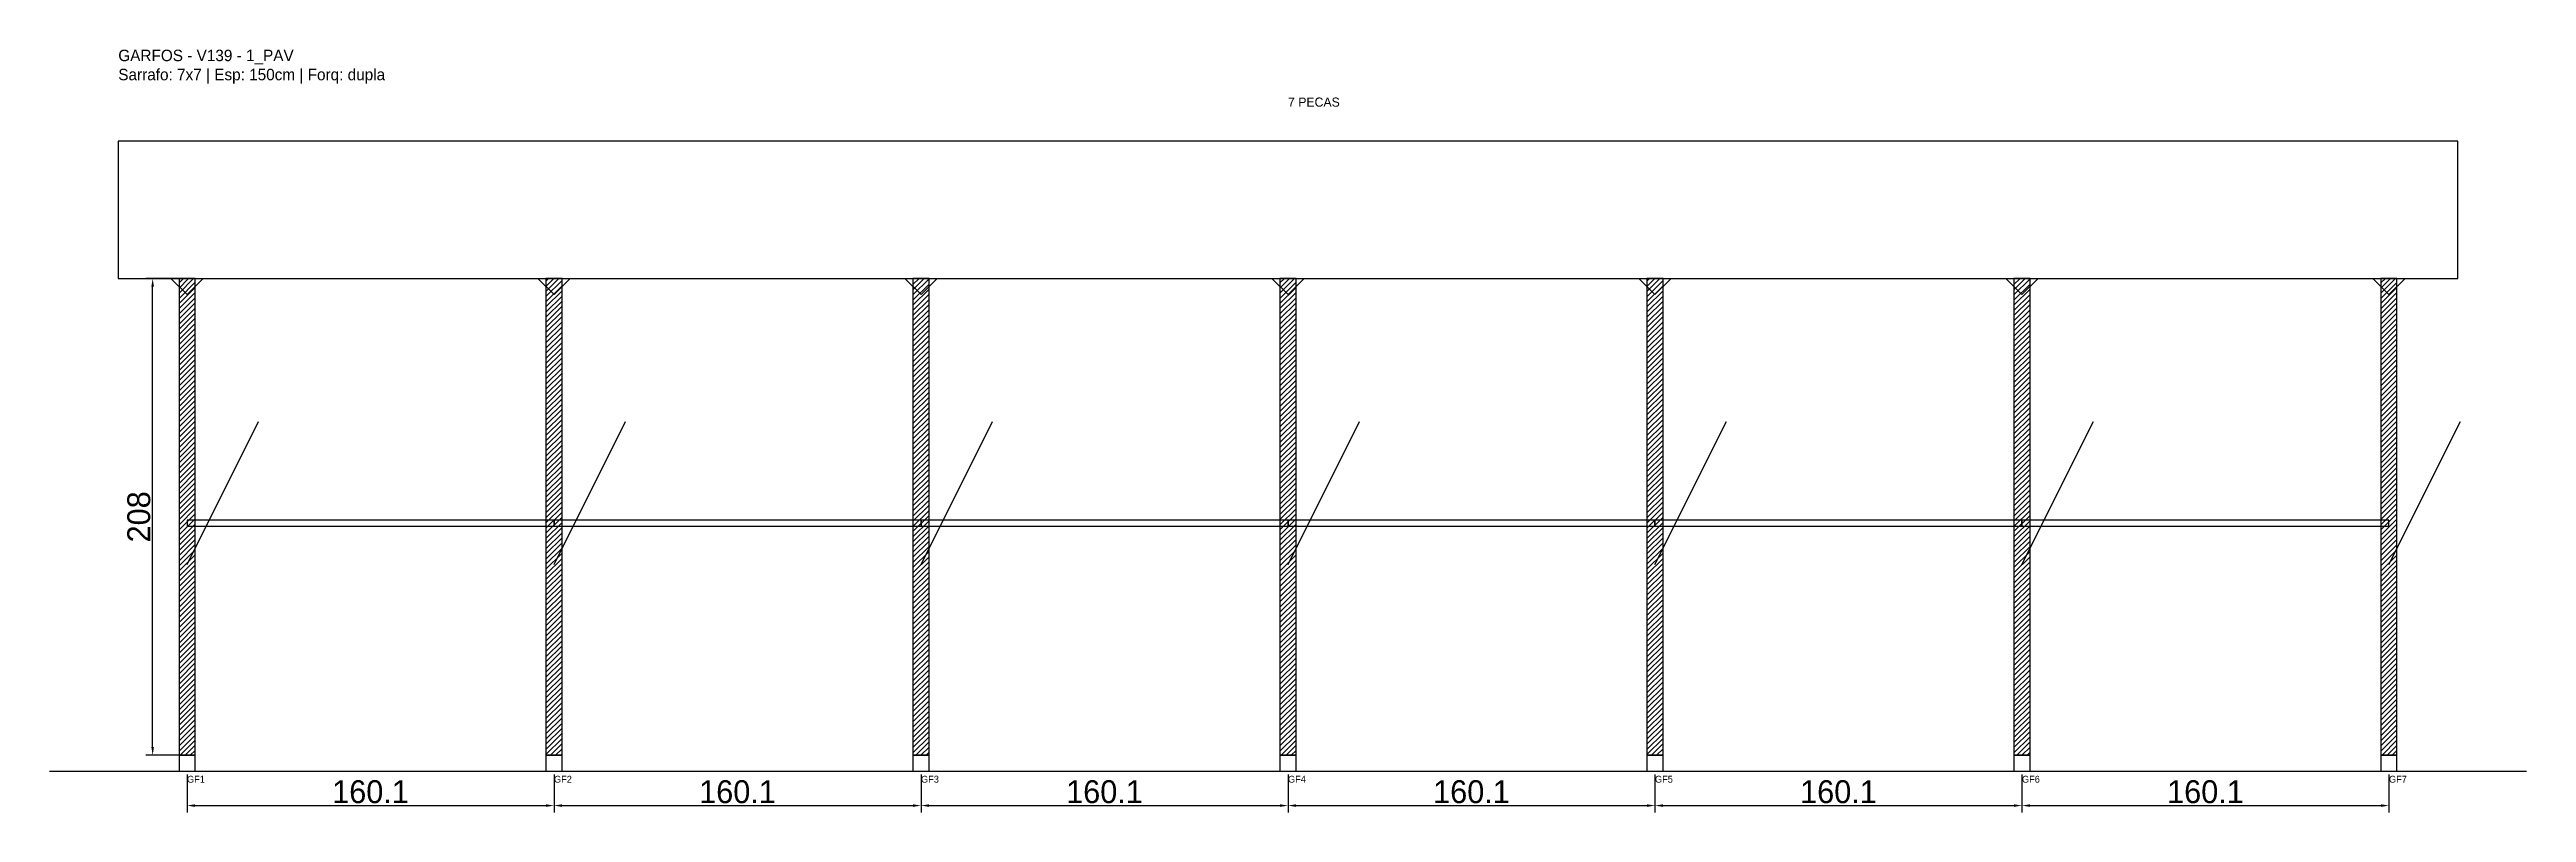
# Model space of a CAD drawing. Header units: metres. Extents: x -30 to 1051, y -25 to 308.
import ezdxf

# ---------------------------------------------------------------- set-up
doc = ezdxf.new("R2010")
doc.units = ezdxf.units.M
for name, color, linetype in [('BARRA_ANCORAGEM', 1, 'Continuous'), ('COTA', 241, 'Continuous'), ('GARFOS OK', 3, 'Continuous'), ('NOME DA VIGA', 6, 'Continuous'), ('SARR_7x7', 40, 'Continuous'), ('TIRAS REESCORAMENTO', 252, 'Continuous'), ('VIGAS', 3, 'Continuous')]:
    doc.layers.add(name, color=color, linetype=linetype)
doc.dimstyles.new('EZ DXF', dxfattribs={"dimtxt": 10, "dimasz": 3.5, "dimexe": 3, "dimexo": 1.5, "dimgap": 1, "dimtad": 1, "dimdec": 1, "dimdsep": 46, "dimcen": 2.5, "dimazin": 3, "dimtfac": 1, "dimtmove": 0, "dimatfit": 3})

msp = doc.modelspace()

# ---------------------------------------------------------------- hatches: boundary and pattern name
at = {"layer": 'COTA'}
h = msp.add_hatch(dxfattribs=at)
h.set_pattern_fill('ANSI31', scale=0.5)
h.paths.add_polyline_path([(26.5, 0), (33.5, 0), (33.5, 208), (26.5, 208)])
h = msp.add_hatch(dxfattribs=at)
h.set_pattern_fill('ANSI31', scale=0.5)
h.paths.add_polyline_path([(186.64, 0), (193.64, 0), (193.64, 208), (186.64, 208)])
h = msp.add_hatch(dxfattribs=at)
h.set_pattern_fill('ANSI31', scale=0.5)
h.paths.add_polyline_path([(346.79, 0), (353.79, 0), (353.79, 208), (346.79, 208)])
h = msp.add_hatch(dxfattribs=at)
h.set_pattern_fill('ANSI31', scale=0.5)
h.paths.add_polyline_path([(506.93, 0), (513.93, 0), (513.93, 208), (506.93, 208)])
h = msp.add_hatch(dxfattribs=at)
h.set_pattern_fill('ANSI31', scale=0.5)
h.paths.add_polyline_path([(667.07, 0), (674.07, 0), (674.07, 208), (667.07, 208)])
h = msp.add_hatch(dxfattribs=at)
h.set_pattern_fill('ANSI31', scale=0.5)
h.paths.add_polyline_path([(827.22, 0), (834.22, 0), (834.22, 208), (827.22, 208)])
h = msp.add_hatch(dxfattribs=at)
h.set_pattern_fill('ANSI31', scale=0.5)
h.paths.add_polyline_path([(987.36, 0), (994.36, 0), (994.36, 208), (987.36, 208)])

# ---------------------------------------------------------------- linework, layer by layer
at = {"layer": 'BARRA_ANCORAGEM'}
for p, q in [((30, 83.2), (61.2, 145.6)), ((190.14, 83.2), (221.34, 145.6)), ((350.29, 83.2), (381.49, 145.6)), ((510.43, 83.2), (541.63, 145.6)), ((670.57, 83.2), (701.77, 145.6)), ((830.72, 83.2), (861.92, 145.6)), ((990.86, 83.2), (1022.06, 145.6))]:
    msp.add_line(p, q, dxfattribs=at)
at = {"layer": 'GARFOS OK'}
for p, q in [((30, 201), (23, 208)), ((23, 208), (37, 208)), ((30, 201), (37, 208)), ((190.14, 201), (183.14, 208)), ((183.14, 208), (197.14, 208)), ((190.14, 201), (197.14, 208)), ((350.29, 201), (343.29, 208)), ((343.29, 208), (357.29, 208)), ((350.29, 201), (357.29, 208)), ((510.43, 201), (503.43, 208)), ((503.43, 208), (517.43, 208)), ((510.43, 201), (517.43, 208)), ((670.57, 201), (663.57, 208)), ((663.57, 208), (677.57, 208)), ((670.57, 201), (677.57, 208)), ((830.72, 201), (823.72, 208)), ((823.72, 208), (837.72, 208)), ((830.72, 201), (837.72, 208)), ((990.86, 201), (983.86, 208)), ((983.86, 208), (997.86, 208)), ((990.86, 201), (997.86, 208))]:
    msp.add_line(p, q, dxfattribs=at)
at = {"layer": 'GARFOS OK', "linetype": 'CONTINUOUS'}
msp.add_line((-30, -7), (1050.86, -7), dxfattribs=at)
at = {"layer": 'GARFOS OK'}
for points in [[(26.5, 0), (33.5, 0), (33.5, 208), (26.5, 208), (26.5, 0)], [(186.64, 0), (193.64, 0), (193.64, 208), (186.64, 208), (186.64, 0)], [(346.79, 0), (353.79, 0), (353.79, 208), (346.79, 208), (346.79, 0)], [(506.93, 0), (513.93, 0), (513.93, 208), (506.93, 208), (506.93, 0)], [(667.07, 0), (674.07, 0), (674.07, 208), (667.07, 208), (667.07, 0)], [(827.22, 0), (834.22, 0), (834.22, 208), (827.22, 208), (827.22, 0)], [(987.36, 0), (994.36, 0), (994.36, 208), (987.36, 208), (987.36, 0)]]:
    msp.add_lwpolyline(points, dxfattribs=at)
at = {"layer": 'SARR_7x7'}
for points in [[(26.5, -7), (33.5, -7), (33.5, 0), (26.5, 0), (26.5, -7)], [(186.64, -7), (193.64, -7), (193.64, 0), (186.64, 0), (186.64, -7)], [(346.79, -7), (353.79, -7), (353.79, 0), (346.79, 0), (346.79, -7)], [(506.93, -7), (513.93, -7), (513.93, 0), (506.93, 0), (506.93, -7)], [(667.07, -7), (674.07, -7), (674.07, 0), (667.07, 0), (667.07, -7)], [(827.22, -7), (834.22, -7), (834.22, 0), (827.22, 0), (827.22, -7)], [(987.36, -7), (994.36, -7), (994.36, 0), (987.36, 0), (987.36, -7)]]:
    msp.add_lwpolyline(points, dxfattribs=at)
at = {"layer": 'TIRAS REESCORAMENTO'}
for points in [[(30, 100), (190.14, 100), (190.14, 102.5), (30, 102.5), (30, 100)], [(190.14, 100), (350.29, 100), (350.29, 102.5), (190.14, 102.5), (190.14, 100)], [(350.29, 100), (510.43, 100), (510.43, 102.5), (350.29, 102.5), (350.29, 100)], [(510.43, 100), (670.57, 100), (670.57, 102.5), (510.43, 102.5), (510.43, 100)], [(670.57, 100), (830.72, 100), (830.72, 102.5), (670.57, 102.5), (670.57, 100)], [(830.72, 100), (990.86, 100), (990.86, 102.5), (830.72, 102.5), (830.72, 100)]]:
    msp.add_lwpolyline(points, dxfattribs=at)
at = {"layer": 'VIGAS'}
msp.add_lwpolyline([(0, 208), (1020.86, 208), (1020.86, 268), (0, 268), (0, 208)], dxfattribs=at)

# ---------------------------------------------------------------- texts
at = {"layer": 'NOME DA VIGA'}
for s, height, p in [('7 PECAS', 4, (510.43, 283)), ('GF1', 3, (30, -12)), ('GF2', 3, (190.14, -12)), ('GF3', 3, (350.29, -12)), ('GF4', 3, (510.43, -12)), ('GF5', 3, (670.57, -12)), ('GF6', 3, (830.72, -12)), ('GF7', 3, (990.86, -12))]:
    msp.add_text(s, height=height, dxfattribs=at).set_placement(p)
at = {"layer": 'NOME DA VIGA', "insert": (0, 293), "char_height": 5, "attachment_point": 7}
msp.add_mtext('GARFOS - V139 - 1_PAV\\PSarrafo: 7x7 | Esp: 150cm | Forq: dupla', dxfattribs=at)

# ---------------------------------------------------------------- dimensions: what is measured, and where the dimension line sits
at = {"layer": 'COTA'}
msp.add_linear_dim(base=(15, 0), p1=(30, 0), p2=(30, 208), angle=90, dimstyle='EZ DXF', dxfattribs=at).render()
for base, p1, p2 in [((30, -22), (30, -7), (190.14, -7)), ((190.1432, -22), (190.1432, -7), (350.2864, -7)), ((350.29, -22), (350.29, -7), (510.43, -7)), ((510.43, -22), (510.43, -7), (670.57, -7)), ((670.5728, -22), (670.5728, -7), (830.716, -7)), ((830.72, -22), (830.72, -7), (990.86, -7))]:
    msp.add_linear_dim(base=base, p1=p1, p2=p2, dimstyle='EZ DXF', dxfattribs=at).render()

doc.saveas('drawing.dxf')
